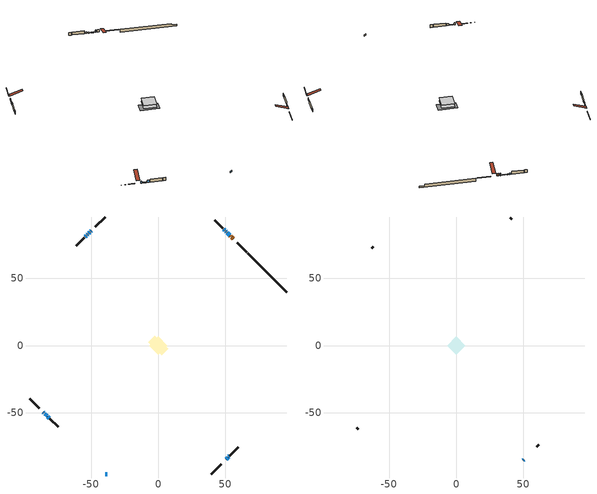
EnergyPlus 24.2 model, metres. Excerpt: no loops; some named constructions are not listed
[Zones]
conditioned space
 floor adiabatic (AdiabaticFloorConstruction): -6.74,0 0,6.74 6.74,0 0,-6.74 z0.95
 floor foundation (Slab1 construction): -7.25,2.6 -2.6,7.25 7.25,-2.6 2.6,-7.25 z-1.37
 wall outside (RimJoist1 construction): 39.58,-95.54 46.68,-88.43 / -95.54,-39.58 -88.43,-46.68 / -39.58,95.54 -46.68,88.43 / 65.88,69.24 58.77,76.35 z0.95:1.25
 wall outside (AdiabaticWallConstruction 1): 55.71,79.41 54.74,80.38 / 54.08,81.03 53.66,81.46 z0.95:2.98
 wall outside (AdiabaticWallConstruction): -49.74,85.37 -50.29,84.83 / -39.58,-95.54 -38.04,-95.54 z0.95:2.17; -85.37,-49.74 -85.05,-50.07 / -50.94,84.17 -51.77,83.35 / -52.43,82.69 -52.75,82.37 / -53.41,81.71 -54.23,80.89 / -82.05,-53.07 -81.18,-53.93 z0.95:2.63; 53,82.12 51.31,83.81 / 50.65,84.46 50.02,85.1 / -84.39,-50.72 -82.7,-52.41 z0.95:1.56; 49.37,85.75 48.74,86.38 z0.95:2.15; 50.72,-84.39 51.57,-83.55 z0.95:2.47; 52.23,-82.89 52.66,-82.46 z0.95:2.02
 wall outside (Wall1 construction): 53.31,-81.8 59.31,-75.81 / -80.53,-54.59 -74.53,-60.59 / -54.89,80.23 -60.89,74.23 / 48.08,87.04 42.08,93.04 z0.95:3.39
 wall foundation (FoundationWall1 construction): 66.53,68.59,-1.37 66.53,68.59,0.95 92.64,42.48,0.95 92.64,42.48,-0.19 95.54,39.58,-0.19 95.54,39.58,-1.37
 window (WindowConstruction 8): -49.74,85.37 -50.29,84.83 z0.95:2.17
 window (WindowConstruction 7): -85.37,-49.74 -85.05,-50.07 z0.95:2.63
 window (WindowConstruction 10): 53,82.12 51.31,83.81 z0.95:1.56
 window (WindowConstruction 11): 50.65,84.47 50.02,85.1 z0.95:1.56
 window (WindowConstruction 12): -84.39,-50.72 -82.7,-52.41 z0.95:1.56
 window (WindowConstruction 9): -39.58,-95.54 -38.04,-95.54 z0.95:2.17
 window (WindowConstruction): 49.37,85.75 48.74,86.38 z0.95:2.14
 window (WindowConstruction 1): -50.94,84.17 -51.77,83.35 z0.95:2.63
 window (WindowConstruction 2): -52.43,82.69 -52.75,82.37 z0.95:2.63
 window (WindowConstruction 3): -53.41,81.71 -54.23,80.89 z0.95:2.63
 window (WindowConstruction 4): 50.72,-84.39 51.57,-83.55 z0.95:2.47
 window (WindowConstruction 5): 52.23,-82.89 52.66,-82.46 z0.95:2.02
 window (WindowConstruction 6): -82.05,-53.07 -81.18,-53.93 z0.95:2.63
 door (Door): 55.71,79.41 54.74,80.38 z0.95:2.98
 door (Door 1): 54.08,81.03 53.66,81.46 z0.95:2.98
 ceiling adiabatic (AdiabaticFloorConstruction): 0,-6.74 6.74,0 0,6.74 -6.74,0 z0.95
attic - vented
 floor to conditioned space (Floor1 construction Reversed): -6.81,0 0,6.81 6.81,0 0,-6.81 z3.39
 wall outside (AdiabaticWallConstruction): 49.74,-85.37 50.07,-85.05 z0.95:2.17
 wall outside (Wall2 construction): 59.97,-75.15 61.16,-73.96 / -73.87,-61.24 -72.68,-62.44 / -61.54,73.57 -62.74,72.38 / 41.42,93.69 40.23,94.89 z0.95:3.39
 window (WindowConstruction 13): 49.74,-85.37 50.07,-85.05 z0.95:2.17
 roof outside (Roof1 construction): 49.09,-86.03,3.39 42.46,-79.4,6.51 40.71,-81.15,6.51 47.34,-87.78,3.39; -86.03,-49.09,3.39 -79.4,-42.46,6.51 -81.15,-40.71,6.51 -87.78,-47.34,3.39; -49.09,86.03,3.39 -42.46,79.4,6.51 -40.71,81.15,6.51 -47.34,87.78,3.39; 56.36,78.75,3.39 49.73,72.12,6.51 51.48,70.38,6.51 58.11,77.01,3.39
[Material] Roughness=Rough; Thermal Absorptance=0.9
Name | Thickness {m} | Conductivity {W/m-K} | Density {kg/m3} | Specific Heat {J/kg-K} | Solar Absorptance | Visible Absorptance
ceiling loosefill ins | 0.169333 | 0.0480833 | 16.02 | 1046.75 | 0.7 | 0.7
ceiling stud and cavity | 0.1397 | 0.0828155 | 65.682 | 1177.47 | 0.7 | 0.7
gypsum board | 0.0127 | 0.160291 | 801 | 837.4 | 0.6 | 0.6
[Construction]
Floor1 construction: ceiling loosefill ins, ceiling stud and cavity, gypsum board
[Schedule:Day:Interval]
interior lighting schedule day: No, 01:00, 0.108182, 04:00, 0.0901515, 05:00, 0.0991667, 06:00, 0.162273, 07:00, 0.270455, 08:00, 0.342576, 10:00, 0.369621, 11:00, 0.351591, 12:00, 0.333561, 13:00, 0.324545, 14:00, 0.31553, 15:00, 0.333561, 16:00, 0.369621, 17:00, 0.450758, 18:00, 0.585985, 19:00, 0.775303, 20:00, 0.955606, 21:00, 0.991667, 22:00, 0.712197, 23:00, 0.360606, 24:00, 0.162273
interior lighting schedule day 1: No, 01:00, 0.100909, 04:00, 0.0840909, 05:00, 0.0925, 06:00, 0.151364, 07:00, 0.252273, 08:00, 0.319545, 10:00, 0.344773, 11:00, 0.327955, 12:00, 0.311136, 13:00, 0.302727, 14:00, 0.294318, 15:00, 0.311136, 16:00, 0.344773, 17:00, 0.420455, 18:00, 0.546591, 19:00, 0.723182, 20:00, 0.891364, 21:00, 0.925, 22:00, 0.664318, 23:00, 0.336364, 24:00, 0.151364
interior lighting schedule day 2: No, 01:00, 0.0927273, 04:00, 0.0772727, 05:00, 0.085, 06:00, 0.139091, 07:00, 0.231818, 08:00, 0.293636, 10:00, 0.316818, 11:00, 0.301364, 12:00, 0.285909, 13:00, 0.278182, 14:00, 0.270455, 15:00, 0.285909, 16:00, 0.316818, 17:00, 0.386364, 18:00, 0.502273, 19:00, 0.664545, 20:00, 0.819091, 21:00, 0.85, 22:00, 0.610455, 23:00, 0.309091, 24:00, 0.139091
interior lighting schedule day 3: No, 01:00, 0.0845455, 04:00, 0.0704545, 05:00, 0.0775, 06:00, 0.126818, 07:00, 0.211364, 08:00, 0.267727, 10:00, 0.288864, 11:00, 0.274773, 12:00, 0.260682, 13:00, 0.253636, 14:00, 0.246591, 15:00, 0.260682, 16:00, 0.288864, 17:00, 0.352273, 18:00, 0.457955, 19:00, 0.605909, 20:00, 0.746818, 21:00, 0.775, 22:00, 0.556591, 23:00, 0.281818, 24:00, 0.126818
interior lighting schedule day 4: No, 01:00, 0.0763636, 04:00, 0.0636364, 05:00, 0.07, 06:00, 0.114545, 07:00, 0.190909, 08:00, 0.241818, 10:00, 0.260909, 11:00, 0.248182, 12:00, 0.235455, 13:00, 0.229091, 14:00, 0.222727, 15:00, 0.235455, 16:00, 0.260909, 17:00, 0.318182, 18:00, 0.413636, 19:00, 0.547273, 20:00, 0.674545, 21:00, 0.7, 22:00, 0.502727, 23:00, 0.254545, 24:00, 0.114545
interior lighting schedule day 5: No, 01:00, 0.0727273, 04:00, 0.0606061, 05:00, 0.0666667, 06:00, 0.109091, 07:00, 0.181818, 08:00, 0.230303, 10:00, 0.248485, 11:00, 0.236364, 12:00, 0.224242, 13:00, 0.218182, 14:00, 0.212121, 15:00, 0.224242, 16:00, 0.248485, 17:00, 0.30303, 18:00, 0.393939, 19:00, 0.521212, 20:00, 0.642424, 21:00, 0.666667, 22:00, 0.478788, 23:00, 0.242424, 24:00, 0.109091
interior lighting schedule day 6: No, 01:00, 0.0745455, 04:00, 0.0621212, 05:00, 0.0683333, 06:00, 0.111818, 07:00, 0.186364, 08:00, 0.236061, 10:00, 0.254697, 11:00, 0.242273, 12:00, 0.229848, 13:00, 0.223636, 14:00, 0.217424, 15:00, 0.229848, 16:00, 0.254697, 17:00, 0.310606, 18:00, 0.403788, 19:00, 0.534242, 20:00, 0.658485, 21:00, 0.683333, 22:00, 0.490758, 23:00, 0.248485, 24:00, 0.111818
interior lighting schedule day 7: No, 01:00, 0.08, 04:00, 0.0666667, 05:00, 0.0733333, 06:00, 0.12, 07:00, 0.2, 08:00, 0.253333, 10:00, 0.273333, 11:00, 0.26, 12:00, 0.246667, 13:00, 0.24, 14:00, 0.233333, 15:00, 0.246667, 16:00, 0.273333, 17:00, 0.333333, 18:00, 0.433333, 19:00, 0.573333, 20:00, 0.706667, 21:00, 0.733333, 22:00, 0.526667, 23:00, 0.266667, 24:00, 0.12
interior lighting schedule day 8: No, 01:00, 0.0890909, 04:00, 0.0742424, 05:00, 0.0816667, 06:00, 0.133636, 07:00, 0.222727, 08:00, 0.282121, 10:00, 0.304394, 11:00, 0.289545, 12:00, 0.274697, 13:00, 0.267273, 14:00, 0.259848, 15:00, 0.274697, 16:00, 0.304394, 17:00, 0.371212, 18:00, 0.482576, 19:00, 0.638485, 20:00, 0.78697, 21:00, 0.816667, 22:00, 0.586515, 23:00, 0.29697, 24:00, 0.133636
interior lighting schedule day 9: No, 01:00, 0.0972727, 04:00, 0.0810606, 05:00, 0.0891667, 06:00, 0.145909, 07:00, 0.243182, 08:00, 0.30803, 10:00, 0.332348, 11:00, 0.316136, 12:00, 0.299924, 13:00, 0.291818, 14:00, 0.283712, 15:00, 0.299924, 16:00, 0.332348, 17:00, 0.405303, 18:00, 0.526894, 19:00, 0.697121, 20:00, 0.859242, 21:00, 0.891667, 22:00, 0.640379, 23:00, 0.324242, 24:00, 0.145909
interior lighting schedule day 10: No, 01:00, 0.105455, 04:00, 0.0878788, 05:00, 0.0966667, 06:00, 0.158182, 07:00, 0.263636, 08:00, 0.333939, 10:00, 0.360303, 11:00, 0.342727, 12:00, 0.325152, 13:00, 0.316364, 14:00, 0.307576, 15:00, 0.325152, 16:00, 0.360303, 17:00, 0.439394, 18:00, 0.571212, 19:00, 0.755758, 20:00, 0.931515, 21:00, 0.966667, 22:00, 0.694242, 23:00, 0.351515, 24:00, 0.158182
interior lighting schedule day 11: No, 01:00, 0.109091, 04:00, 0.0909091, 05:00, 0.1, 06:00, 0.163636, 07:00, 0.272727, 08:00, 0.345455, 10:00, 0.372727, 11:00, 0.354545, 12:00, 0.336364, 13:00, 0.327273, 14:00, 0.318182, 15:00, 0.336364, 16:00, 0.372727, 17:00, 0.454545, 18:00, 0.590909, 19:00, 0.781818, 20:00, 0.963636, 21:00, 1, 22:00, 0.718182, 23:00, 0.363636, 24:00, 0.163636
interior lighting schedule default day; occupants schedule default day; clothes dryer schedule default day; cooking range schedule default day; mech vent range fan 0 schedule default day; misc plug loads schedule default day; general water use schedule default day; heating setpoint default day; clothes dryer exhaust 0 schedule default day; cooling season schedule day; cooling season schedule day 2; cooling season schedule default day; exterior lighting schedule default day; natural vent schedule default day: No, 24:00, 0
occupants schedule day: No, 05:00, 0.426829, 06:00, 0.719512, 07:00, 1, 08:00, 0.670732, 09:00, 0.329268, 14:00, 0.170732, 15:00, 0.231707, 16:00, 0.329268, 17:00, 0.5, 18:00, 0.670732, 19:00, 0.829268, 21:00, 1, 22:00, 0.853659, 23:00, 0.646341, 24:00, 0.426829
clothes dryer schedule day; clothes dryer exhaust 0 schedule day: No, 01:00, 0.123457, 02:00, 0.0740741, 03:00, 0.0493827, 04:00, 0.0246914, 05:00, 0.0493827, 06:00, 0.0740741, 07:00, 0.197531, 08:00, 0.395062, 09:00, 0.592593, 10:00, 0.839506, 11:00, 0.962963, 12:00, 1, 13:00, 0.91358, 14:00, 0.82716, 15:00, 0.716049, 16:00, 0.753086, 17:00, 0.679012, 18:00, 0.666667, 20:00, 0.62963, 21:00, 0.641975, 22:00, 0.666667, 23:00, 0.54321, 24:00, 0.296296
cooking range schedule day: No, 05:00, 0.0597015, 06:00, 0.11194, 07:00, 0.171642, 08:00, 0.291045, 11:00, 0.343284, 12:00, 0.402985, 13:00, 0.462687, 14:00, 0.343284, 15:00, 0.291045, 16:00, 0.402985, 17:00, 0.567164, 18:00, 1, 19:00, 0.850746, 20:00, 0.432836, 21:00, 0.291045, 22:00, 0.231343, 23:00, 0.171642, 24:00, 0.11194
mech vent range fan 0 schedule day: No, 18:00, 0, 19:00, 1, 20:00, 0.2, 24:00, 0
misc plug loads schedule day: No, 06:00, 0.705882, 07:00, 0.745098, 08:00, 0.803922, 15:00, 0.823529, 16:00, 0.862745, 17:00, 0.921569, 18:00, 0.980392, 19:00, 1, 20:00, 0.980392, 21:00, 0.941176, 22:00, 0.862745, 23:00, 0.784314, 24:00, 0.72549
general water use schedule day: No, 01:00, 0.315068, 03:00, 0.287671, 04:00, 0.342466, 05:00, 0.369863, 06:00, 0.520548, 07:00, 0.60274, 08:00, 0.534247, 10:00, 0.506849, 11:00, 0.465753, 14:00, 0.479452, 15:00, 0.534247, 16:00, 0.589041, 17:00, 0.69863, 18:00, 0.876712, 19:00, 0.890411, 20:00, 0.986301, 21:00, 1, 22:00, 0.863014, 23:00, 0.616438, 24:00, 0.465753
heating setpoint day: No, 07:00, 18, 23:00, 21, 24:00, 18
cooling season schedule day 1: No, 24:00, 1
exterior lighting schedule day: No, 01:00, 0.566667, 03:00, 0.524167, 05:00, 0.495833, 06:00, 0.5525, 07:00, 0.623333, 08:00, 0.580833, 09:00, 0.439167, 10:00, 0.354167, 12:00, 0.34, 13:00, 0.354167, 14:00, 0.396667, 15:00, 0.425, 16:00, 0.495833, 17:00, 0.623333, 18:00, 0.793333, 19:00, 0.906667, 20:00, 0.963333, 21:00, 0.991667, 22:00, 0.920833, 23:00, 0.793333, 24:00, 0.665833
exterior lighting schedule day 1: No, 01:00, 0.528571, 03:00, 0.488929, 05:00, 0.4625, 06:00, 0.515357, 07:00, 0.581429, 08:00, 0.541786, 09:00, 0.409643, 10:00, 0.330357, 12:00, 0.317143, 13:00, 0.330357, 14:00, 0.37, 15:00, 0.396429, 16:00, 0.4625, 17:00, 0.581429, 18:00, 0.74, 19:00, 0.845714, 20:00, 0.898571, 21:00, 0.925, 22:00, 0.858929, 23:00, 0.74, 24:00, 0.621071
exterior lighting schedule day 10: No, 01:00, 0.552381, 03:00, 0.510952, 05:00, 0.483333, 06:00, 0.538571, 07:00, 0.607619, 08:00, 0.56619, 09:00, 0.428095, 10:00, 0.345238, 12:00, 0.331429, 13:00, 0.345238, 14:00, 0.386667, 15:00, 0.414286, 16:00, 0.483333, 17:00, 0.607619, 18:00, 0.773333, 19:00, 0.88381, 20:00, 0.939048, 21:00, 0.966667, 22:00, 0.897619, 23:00, 0.773333, 24:00, 0.649048
exterior lighting schedule day 11: No, 01:00, 0.571429, 03:00, 0.528571, 05:00, 0.5, 06:00, 0.557143, 07:00, 0.628571, 08:00, 0.585714, 09:00, 0.442857, 10:00, 0.357143, 12:00, 0.342857, 13:00, 0.357143, 14:00, 0.4, 15:00, 0.428571, 16:00, 0.5, 17:00, 0.628571, 18:00, 0.8, 19:00, 0.914286, 20:00, 0.971429, 21:00, 1, 22:00, 0.928571, 23:00, 0.8, 24:00, 0.671429
exterior lighting schedule day 2: No, 01:00, 0.485714, 03:00, 0.449286, 05:00, 0.425, 06:00, 0.473571, 07:00, 0.534286, 08:00, 0.497857, 09:00, 0.376429, 10:00, 0.303571, 12:00, 0.291429, 13:00, 0.303571, 14:00, 0.34, 15:00, 0.364286, 16:00, 0.425, 17:00, 0.534286, 18:00, 0.68, 19:00, 0.777143, 20:00, 0.825714, 21:00, 0.85, 22:00, 0.789286, 23:00, 0.68, 24:00, 0.570714
exterior lighting schedule day 3: No, 01:00, 0.442857, 03:00, 0.409643, 05:00, 0.3875, 06:00, 0.431786, 07:00, 0.487143, 08:00, 0.453929, 09:00, 0.343214, 10:00, 0.276786, 12:00, 0.265714, 13:00, 0.276786, 14:00, 0.31, 15:00, 0.332143, 16:00, 0.3875, 17:00, 0.487143, 18:00, 0.62, 19:00, 0.708571, 20:00, 0.752857, 21:00, 0.775, 22:00, 0.719643, 23:00, 0.62, 24:00, 0.520357
exterior lighting schedule day 4: No, 01:00, 0.4, 03:00, 0.37, 05:00, 0.35, 06:00, 0.39, 07:00, 0.44, 08:00, 0.41, 09:00, 0.31, 10:00, 0.25, 12:00, 0.24, 13:00, 0.25, 14:00, 0.28, 15:00, 0.3, 16:00, 0.35, 17:00, 0.44, 18:00, 0.56, 19:00, 0.64, 20:00, 0.68, 21:00, 0.7, 22:00, 0.65, 23:00, 0.56, 24:00, 0.47
exterior lighting schedule day 5: No, 01:00, 0.380952, 03:00, 0.352381, 05:00, 0.333333, 06:00, 0.371429, 07:00, 0.419048, 08:00, 0.390476, 09:00, 0.295238, 10:00, 0.238095, 12:00, 0.228571, 13:00, 0.238095, 14:00, 0.266667, 15:00, 0.285714, 16:00, 0.333333, 17:00, 0.419048, 18:00, 0.533333, 19:00, 0.609524, 20:00, 0.647619, 21:00, 0.666667, 22:00, 0.619048, 23:00, 0.533333, 24:00, 0.447619
exterior lighting schedule day 6: No, 01:00, 0.390476, 03:00, 0.36119, 05:00, 0.341667, 06:00, 0.380714, 07:00, 0.429524, 08:00, 0.400238, 09:00, 0.302619, 10:00, 0.244048, 12:00, 0.234286, 13:00, 0.244048, 14:00, 0.273333, 15:00, 0.292857, 16:00, 0.341667, 17:00, 0.429524, 18:00, 0.546667, 19:00, 0.624762, 20:00, 0.66381, 21:00, 0.683333, 22:00, 0.634524, 23:00, 0.546667, 24:00, 0.45881
exterior lighting schedule day 7: No, 01:00, 0.419048, 03:00, 0.387619, 05:00, 0.366667, 06:00, 0.408571, 07:00, 0.460952, 08:00, 0.429524, 09:00, 0.324762, 10:00, 0.261905, 12:00, 0.251429, 13:00, 0.261905, 14:00, 0.293333, 15:00, 0.314286, 16:00, 0.366667, 17:00, 0.460952, 18:00, 0.586667, 19:00, 0.670476, 20:00, 0.712381, 21:00, 0.733333, 22:00, 0.680952, 23:00, 0.586667, 24:00, 0.492381
exterior lighting schedule day 8: No, 01:00, 0.466667, 03:00, 0.431667, 05:00, 0.408333, 06:00, 0.455, 07:00, 0.513333, 08:00, 0.478333, 09:00, 0.361667, 10:00, 0.291667, 12:00, 0.28, 13:00, 0.291667, 14:00, 0.326667, 15:00, 0.35, 16:00, 0.408333, 17:00, 0.513333, 18:00, 0.653333, 19:00, 0.746667, 20:00, 0.793333, 21:00, 0.816667, 22:00, 0.758333, 23:00, 0.653333, 24:00, 0.548333
exterior lighting schedule day 9: No, 01:00, 0.509524, 03:00, 0.47131, 05:00, 0.445833, 06:00, 0.496786, 07:00, 0.560476, 08:00, 0.522262, 09:00, 0.394881, 10:00, 0.318452, 12:00, 0.305714, 13:00, 0.318452, 14:00, 0.356667, 15:00, 0.382143, 16:00, 0.445833, 17:00, 0.560476, 18:00, 0.713333, 19:00, 0.815238, 20:00, 0.86619, 21:00, 0.891667, 22:00, 0.827976, 23:00, 0.713333, 24:00, 0.59869
[Schedule:Week:Daily]
exterior lighting schedule Week Rule - Nov25-Dec1: exterior lighting schedule day 10, exterior lighting schedule day 10, exterior lighting schedule day 10, exterior lighting schedule day 10, exterior lighting schedule day 10, exterior lighting schedule day 10, exterior lighting schedule day 11, exterior lighting schedule default day, exterior lighting schedule default day, exterior lighting schedule default day, exterior lighting schedule default day, exterior lighting schedule default day
exterior lighting schedule Week Rule - Dec2-Dec31: exterior lighting schedule day 11, exterior lighting schedule day 11, exterior lighting schedule day 11, exterior lighting schedule day 11, exterior lighting schedule day 11, exterior lighting schedule day 11, exterior lighting schedule day 11, exterior lighting schedule default day, exterior lighting schedule default day, exterior lighting schedule default day, exterior lighting schedule default day, exterior lighting schedule default day
